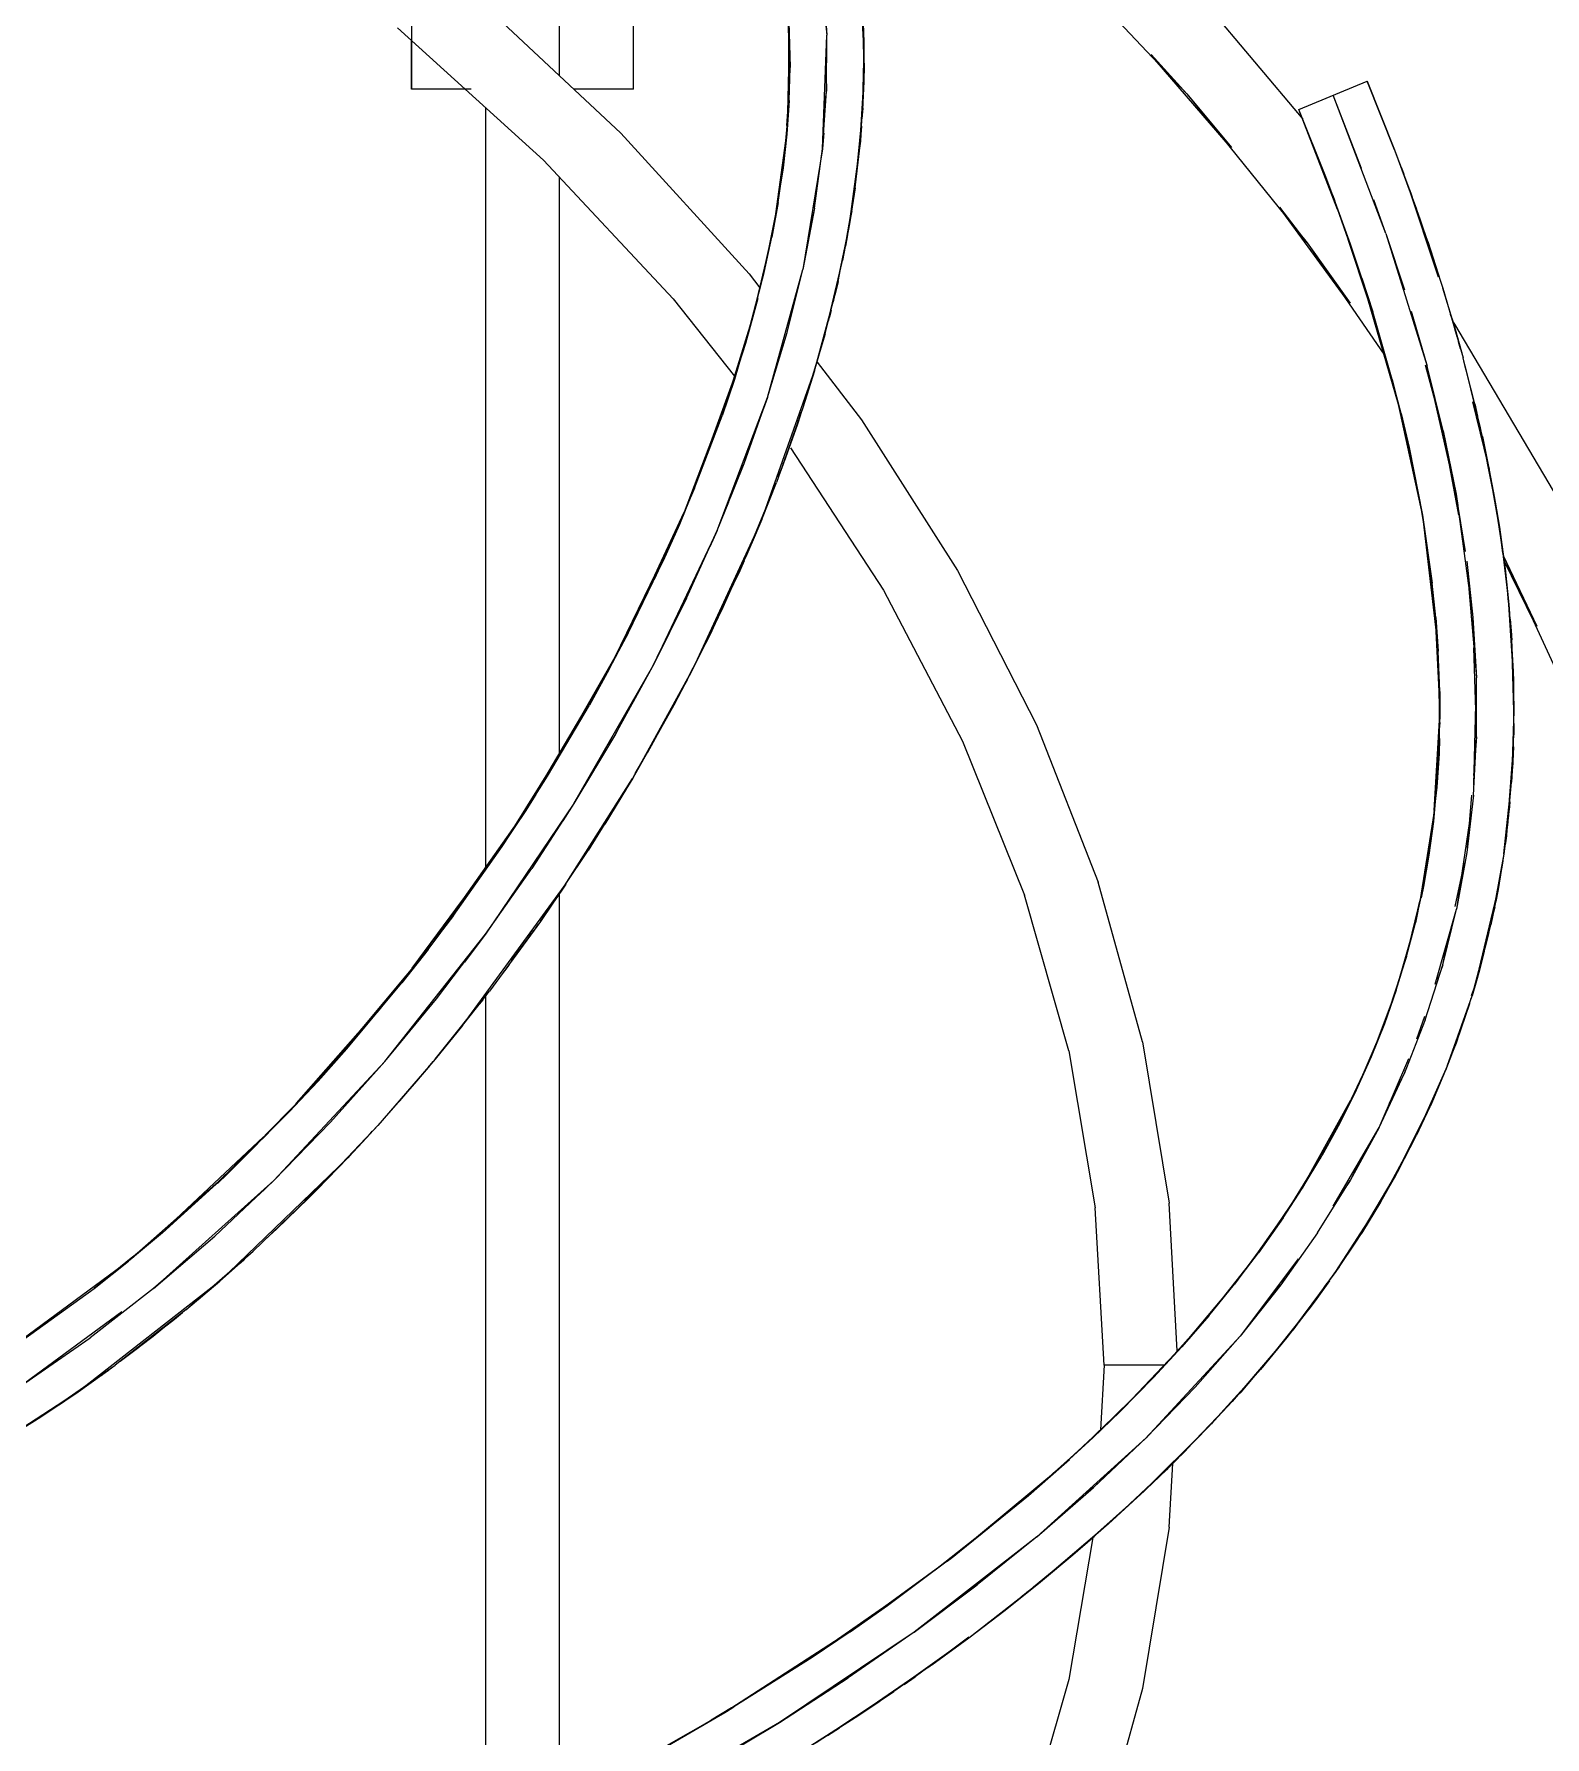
# Model space of a CAD drawing. Header units: inches. Extents: x -578 to 1873, y 397 to 1812.
# Drawn here: x 862.48 to 903.33, y 895.14 to 941.18 of the extents above; entities that cross this region are included whole.
import ezdxf

# ---------------------------------------------------------------- set-up
doc = ezdxf.new("R2010")
doc.units = ezdxf.units.IN
doc.header["$MEASUREMENT"] = 0
for name, color, linetype, lineweight in [('A-COLS', 52, 'Continuous', 9), ('A-GENM', 13, 'Continuous', 9), ('A-WALL', 113, 'Continuous', 13)]:
    doc.layers.add(name, color=color, linetype=linetype, lineweight=lineweight)

# ---------------------------------------------------------------- blocks, each defined once
blk = doc.blocks.new('3D Cad File Example_dwg_Pergola Post - Pergola Post - Front-2220510-_3D_-3558-Level 1')
at = {"layer": 'A-COLS'}
for p, q in [((-1, 3), (-3, 3)), ((-3, 3), (-3, -3)), ((3, 3), (1, 3)), ((3, 0.883), (3, 3)), ((3, -3), (3, -1.684)), ((-1.391, -3), (-3, -3)), ((3, -3), (1.552, -3))]:
    blk.add_line(p, q, dxfattribs=at)
blk = doc.blocks.new('3D Cad File Example_dwg_AC_Bandstand Canopy - AC_Bandstand Canopy-1783121-_3D_-3560-Level 1')
at = {"layer": 'A-GENM'}
for p, q in [((79, 34.866), (79, 49.473)), ((81, 34.5), (81, 40.5)), ((92.291, 38.265), (95.958, 34.372)), ((80.66, 33.311), (76.777, 36.948)), ((96.486, 36.783), (99.097, 33.684)), ((74.625, 36.157), (78.566, 32.575)), ((75, 34.5), (75, 35.816)), ((95.958, 34.372), (94.998, 35.433)), ((95.095, 35.288), (97.014, 33.067)), ((76.448, 34.5), (75, 34.5)), ((81, 34.5), (79.391, 34.5)), ((95.958, 34.372), (99.218, 30.347)), ((95.958, 34.372), (97.173, 32.916)), ((77, 33.998), (77, 13.446)), ((84.128, 29.509), (80.66, 33.311)), ((82.078, 28.832), (78.566, 32.575)), ((79, 16.54), (79, 32.112)), ((99.218, 30.347), (98.478, 31.306)), ((98.549, 31.173), (100.234, 28.869)), ((99.218, 30.347), (101.289, 27.333)), ((99.218, 30.347), (100.377, 28.708)), ((84.128, 29.509), (84.42, 29.129)), ((82.078, 28.832), (83.73, 26.741)), ((103.159, 28.199), (103.196, 28.147)), ((103.196, 28.147), (105.865, 23.639)), ((85.967, 27.12), (87.166, 25.561)), ((87.166, 25.561), (89.76, 21.489)), ((85.245, 24.799), (87.757, 20.955)), ((104.519, 21.892), (105.424, 19.977)), ((104.519, 21.889), (106.462, 17.669)), ((104.537, 21.751), (105.334, 20.119)), ((89.76, 21.489), (91.896, 17.314)), ((87.757, 20.955), (89.901, 16.867)), ((91.896, 17.314), (93.567, 13.056)), ((89.901, 16.867), (91.573, 12.708)), ((94.765, 8.738), (93.567, 13.056)), ((79, -11.822), (79, 12.749)), ((92.769, 8.498), (91.573, 12.708)), ((77, 9.98), (77, -12.837)), ((92.769, 8.498), (93.487, 4.257)), ((94.765, 8.738), (95.485, 4.379)), ((93.726, 0), (93.487, 4.257)), ((95.705, 0.384), (95.485, 4.379)), ((93.726, 0), (93.628, -1.75)), ((95.344, 0), (93.726, 0)), ((95.485, -4.379), (95.58, -2.659)), ((95.485, -4.379), (94.765, -8.738)), ((93.418, -4.662), (92.769, -8.498)), ((92.769, -8.498), (91.573, -12.708)), ((94.765, -8.738), (93.567, -13.056))]:
    blk.add_line(p, q, dxfattribs=at)
blk = doc.blocks.new('3D Cad File Example_dwg_AC_Bandstand Canopy Rib Centerplane - AC_Bandstand Canopy Rib Centerplane-1775954-_3D_-3567-Level 1')
at = {"layer": 'A-GENM'}
for p, q in [((-14.077, -225.734), (-13.775, -228.639)), ((-13.874, -227.166), (-13.775, -228.639)), ((-13.887, -231.714), (-13.775, -228.639)), ((-13.785, -229.318), (-13.775, -228.639)), ((-13.779, -230.154), (-13.775, -228.639)), ((-13.887, -231.714), (-13.779, -230.154)), ((-13.821, -230.57), (-13.779, -230.154)), ((-13.791, -229.755), (-13.779, -230.154)), ((-13.852, -231.282), (-13.887, -231.714)), ((-13.887, -231.714), (-14.421, -234.977)), ((-14.101, -233.321), (-13.887, -231.714)), ((-13.887, -231.714), (-14.068, -232.822)), ((-13.922, -231.982), (-13.887, -231.714)), ((-14.101, -233.321), (-14.421, -234.977)), ((-14.101, -233.321), (-14.211, -233.818)), ((-14.101, -233.321), (-14.094, -233.255)), ((-15.378, -238.435), (-14.421, -234.977)), ((-14.847, -236.684), (-14.421, -234.977)), ((-15.378, -238.435), (-14.847, -236.684)), ((-15.378, -238.435), (-15.178, -237.713)), ((-16.74, -242.033), (-15.378, -238.435)), ((-16.01, -240.221), (-15.378, -238.435)), ((-15.378, -238.435), (-15.751, -239.478)), ((-15.378, -238.435), (-15.331, -238.286)), ((-16.74, -242.033), (-16.01, -240.221)), ((-16.078, -240.38), (-16.01, -240.221)), ((-16.01, -240.221), (-15.891, -239.86)), ((-16.74, -242.033), (-16.423, -241.255)), ((-16.74, -242.033), (-18.48, -245.7)), ((-17.564, -243.863), (-16.74, -242.033)), ((-16.74, -242.033), (-16.939, -242.475)), ((-17.564, -243.863), (-18.48, -245.7)), ((-17.564, -243.863), (-17.696, -244.115)), ((-17.564, -243.863), (-17.454, -243.604)), ((-18.48, -245.7), (-18.247, -245.232)), ((-20.608, -249.417), (-18.48, -245.7)), ((-19.485, -247.537), (-18.48, -245.7)), ((-19.002, -246.653), (-18.48, -245.7)), ((-19.485, -247.537), (-20.608, -249.417)), ((-19.485, -247.537), (-19.674, -247.841)), ((-19.38, -247.337), (-19.485, -247.537)), ((-20.051, -248.486), (-20.608, -249.417)), ((-20.608, -249.417), (-22.997, -252.95)), ((-20.608, -249.417), (-21.746, -251.171)), ((-20.608, -249.417), (-20.909, -249.88)), ((-22.997, -252.95), (-21.746, -251.171)), ((-22.041, -251.574), (-21.746, -251.171)), ((-21.688, -251.077), (-21.746, -251.171)), ((-22.997, -252.95), (-22.663, -252.476)), ((-25.722, -256.388), (-22.997, -252.95)), ((-24.323, -254.693), (-22.997, -252.95)), ((-22.997, -252.95), (-23.569, -253.705)), ((-25.722, -256.388), (-24.323, -254.693)), ((-25.722, -256.388), (-25.018, -255.532)), ((-25.722, -256.388), (-28.723, -259.605)), ((-25.722, -256.388), (-27.189, -258.029)), ((-25.8, -256.479), (-25.722, -256.388)), ((-27.189, -258.029), (-28.723, -259.605)), ((-31.977, -262.529), (-28.723, -259.605)), ((-30.32, -261.108), (-28.723, -259.605)), ((-29.141, -260.003), (-28.723, -259.605)), ((-28.507, -259.385), (-28.723, -259.605)), ((-31.977, -262.529), (-30.32, -261.108)), ((-31.436, -262.06), (-31.977, -262.529)), ((-31.977, -262.529), (-33.69, -263.858)), ((-32.832, -263.157), (-35.456, -265.086)), ((-35.456, -265.086), (-33.69, -263.858))]:
    blk.add_line(p, q, dxfattribs=at)
blk = doc.blocks.new('3D Cad File Example_dwg_AC_Bandstand Canopy Rib Centerplane - AC_Bandstand Canopy Rib Centerplane-1775955-_3D_-3568-Level 1')
at = {"layer": 'A-GENM'}
for p, q in [((1.341, -234.001), (-0.084, -230.269)), ((1.341, -234.001), (-0.084, -230.269)), ((0.687, -232.244), (-0.084, -230.269)), ((1.341, -234.001), (1.017, -233.096)), ((1.341, -234.001), (2.456, -237.592)), ((1.341, -234.001), (1.844, -235.529)), ((2.023, -236.105), (2.456, -237.592)), ((2.892, -239.338), (2.413, -237.567)), ((3.246, -241.051), (2.456, -237.592)), ((2.892, -239.338), (2.456, -237.592)), ((2.892, -239.338), (2.775, -238.879)), ((3.312, -241.624), (2.892, -239.338)), ((2.99, -239.828), (2.892, -239.338)), ((2.892, -239.338), (3.246, -241.051)), ((3.246, -241.051), (3.287, -241.355)), ((3.494, -242.6), (3.246, -241.051)), ((3.293, -241.394), (3.698, -244.389)), ((3.53, -242.863), (3.698, -244.389)), ((3.59, -243.614), (3.793, -246.016)), ((3.72, -245.085), (3.698, -244.389)), ((3.698, -244.389), (3.793, -246.016)), ((3.775, -246.888), (3.724, -245.205)), ((3.753, -245.421), (3.793, -246.016)), ((3.718, -248.909), (3.793, -246.016)), ((3.789, -246.69), (3.793, -246.016)), ((3.798, -247.616), (3.793, -246.016)), ((3.798, -247.616), (3.784, -247.159)), ((3.798, -247.616), (3.709, -248.655)), ((3.711, -249.19), (3.798, -247.616)), ((3.711, -249.19), (3.53, -250.741)), ((3.663, -249.19), (3.541, -250.616)), ((3.597, -249.953), (3.254, -252.268)), ((3.638, -249.68), (3.598, -249.951)), ((3.53, -250.741), (3.254, -252.268)), ((3.217, -252.202), (3.47, -251.021)), ((3.366, -251.605), (3.254, -252.268)), ((2.679, -254.303), (3.254, -252.268)), ((2.881, -253.774), (3.254, -252.268)), ((3.139, -252.713), (3.254, -252.268)), ((2.881, -253.774), (3.032, -253.067)), ((2.409, -255.26), (2.881, -253.774)), ((2.881, -253.774), (2.736, -254.182)), ((2.409, -255.26), (1.836, -256.727)), ((2.386, -255.173), (2.17, -255.784)), ((1.161, -258.175), (1.96, -256.308)), ((1.161, -258.175), (1.836, -256.727)), ((1.836, -256.727), (1.427, -257.537)), ((1.868, -256.635), (1.836, -256.727)), ((1.161, -258.175), (1.394, -257.66)), ((-0.082, -260.302), (1.161, -258.175)), ((1.161, -258.175), (0.382, -259.608)), ((0.872, -258.693), (1.161, -258.175)), ((0.722, -258.934), (0.382, -259.608)), ((-0.504, -261.024), (0.382, -259.608)), ((0.382, -259.608), (0.29, -259.744)), ((-0.504, -261.024), (-1.497, -262.427)), ((-1.032, -261.728), (-2.6, -263.817)), ((-1.367, -262.233), (-1.497, -262.427)), ((-1.497, -262.427), (-2.6, -263.817)), ((-1.831, -262.827), (-1.497, -262.427)), ((-2.203, -263.308), (-2.6, -263.817)), ((-5.138, -266.561), (-2.6, -263.817)), ((-3.814, -265.196), (-2.6, -263.817)), ((-3.194, -264.481), (-2.6, -263.817)), ((-5.138, -266.561), (-3.814, -265.196)), ((-5.091, -266.514), (-5.138, -266.561)), ((-8.091, -269.238), (-5.138, -266.561)), ((-5.138, -266.561), (-6.565, -267.91)), ((-5.138, -266.561), (-5.311, -266.728)), ((-8.091, -269.238), (-6.565, -267.91)), ((-6.565, -267.91), (-6.76, -268.073)), ((-6.565, -267.91), (-6.312, -267.66)), ((-8.091, -269.238), (-7.095, -268.359)), ((-8.091, -269.238), (-11.412, -271.814)), ((-8.091, -269.238), (-9.709, -270.541)), ((-8.091, -269.238), (-9.408, -270.284)), ((-11.412, -271.814), (-9.709, -270.541)), ((-9.709, -270.541), (-10.059, -270.793)), ((-9.58, -270.433), (-9.709, -270.541)), ((-11.412, -271.814), (-10.974, -271.491)), ((-11.412, -271.814), (-15.055, -274.256)), ((-11.412, -271.814), (-13.196, -273.054)), ((-11.412, -271.814), (-11.934, -272.181)), ((-15.055, -274.256), (-13.196, -273.054)), ((-13.516, -273.249), (-15.055, -274.256)), ((-15.055, -274.256), (-18.971, -276.531)), ((-16.982, -275.416), (-15.055, -274.256))]:
    blk.add_line(p, q, dxfattribs=at)
blk = doc.blocks.new('3D Cad File Example_dwg-2744-Level 1')
at = {"layer": 'A-WALL'}
for p, q in [((-12.767, -228.962), (-12.873, -227.126)), ((-14.823, -227.779), (-14.764, -229.518)), ((-14.79, -230.407), (-14.808, -227.978)), ((-14.808, -227.978), (-14.764, -229.518)), ((-12.799, -228.076), (-12.769, -228.822)), ((-12.794, -228.153), (-12.767, -228.962)), ((-12.794, -228.153), (-12.77, -229.897)), ((-12.794, -228.153), (-12.77, -229.897)), ((-14.789, -228.792), (-14.844, -231.123)), ((-14.79, -230.407), (-14.783, -228.948)), ((-12.767, -228.962), (-12.812, -230.847)), ((-12.767, -228.962), (-12.77, -229.897)), ((-12.769, -228.822), (-12.769, -228.894)), ((-12.767, -229.176), (-12.765, -229.608)), ((-14.854, -231.315), (-14.764, -229.518)), ((-14.79, -230.407), (-14.764, -229.518)), ((-12.77, -229.748), (-12.765, -229.608)), ((-12.77, -229.692), (-12.765, -229.608)), ((-12.765, -229.608), (-12.77, -229.747)), ((-12.877, -231.661), (-12.77, -229.897)), ((-12.877, -231.661), (-12.77, -229.897)), ((-12.77, -229.897), (-12.812, -230.847)), ((-12.798, -230.61), (-12.77, -229.897)), ((-1.008, -230.651), (0.84, -229.886)), ((0.84, -229.886), (1.581, -231.746)), ((1.581, -231.746), (0.84, -229.886)), ((-14.79, -230.407), (-14.961, -232.294)), ((-14.79, -230.407), (-14.854, -231.315)), ((-14.79, -230.407), (-14.809, -230.675)), ((-12.798, -230.61), (-12.807, -230.722)), ((-12.798, -230.61), (-12.807, -230.732)), ((-12.804, -230.664), (-12.798, -230.61)), ((-12.798, -230.61), (-12.799, -230.552)), ((-12.798, -230.61), (-12.788, -230.293)), ((-14.852, -231.086), (-14.823, -230.705)), ((-13.007, -232.772), (-12.812, -230.847)), ((-12.877, -231.661), (-12.812, -230.847)), ((-12.835, -231.107), (-12.877, -231.661)), ((-0.091, -232.979), (-1.008, -230.651)), ((-0.091, -232.979), (-1.008, -230.651)), ((0.039, -233.353), (-1.008, -230.651)), ((-0.908, -230.91), (-1.008, -230.651)), ((-0.283, -232.472), (-1.008, -230.651)), ((-15.15, -233.474), (-14.882, -231.496)), ((-15.088, -233.163), (-14.854, -231.315)), ((-14.854, -231.315), (-14.953, -232.229)), ((-12.967, -232.465), (-12.865, -231.537)), ((-12.865, -231.537), (-12.848, -231.294)), ((-12.848, -231.301), (-12.865, -231.537)), ((-12.865, -231.537), (-12.862, -231.475)), ((-13.158, -233.744), (-12.877, -231.661)), ((-13.007, -232.772), (-12.877, -231.661)), ((-12.98, -232.461), (-12.877, -231.661)), ((1.762, -232.225), (1.53, -231.614)), ((1.581, -231.746), (1.932, -232.683)), ((1.581, -231.746), (2.264, -233.612)), ((-14.953, -232.229), (-15.258, -234.1)), ((-15.088, -233.163), (-14.953, -232.229)), ((-15, -232.546), (-14.961, -232.294)), ((-14.961, -232.294), (-14.938, -232.081)), ((-14.953, -232.229), (-14.961, -232.294)), ((-12.992, -232.641), (-12.967, -232.465)), ((0.384, -234.296), (-0.283, -232.472)), ((-0.091, -232.979), (-0.283, -232.472)), ((1.759, -232.221), (1.797, -232.318)), ((1.759, -232.221), (1.797, -232.318)), ((1.8, -232.33), (1.762, -232.225)), ((1.8, -232.33), (1.762, -232.225)), ((1.762, -232.225), (1.826, -232.4)), ((1.762, -232.225), (1.797, -232.318)), ((1.931, -232.683), (1.797, -232.318)), ((-15.129, -233.37), (-15.051, -232.872)), ((-15.008, -232.528), (-15.081, -233.018)), ((-15.014, -232.576), (-15.061, -232.891)), ((-13.007, -232.772), (-13.345, -234.731)), ((-13.007, -232.772), (-13.158, -233.744)), ((2.017, -232.915), (1.932, -232.683)), ((1.932, -232.683), (2.753, -235.172)), ((1.932, -232.683), (2.264, -233.612)), ((2.017, -232.915), (1.938, -232.701)), ((1.972, -232.801), (2.017, -232.915)), ((2.017, -232.915), (1.979, -232.818)), ((2.082, -233.103), (2.017, -232.915)), ((2.017, -232.915), (2.035, -232.972)), ((2.017, -232.915), (2.051, -233.02)), ((-15.464, -235.056), (-15.088, -233.163)), ((-15.088, -233.163), (-15.258, -234.1)), ((-13.101, -233.401), (-13.158, -233.744)), ((-13.099, -233.392), (-13.131, -233.572)), ((-13.099, -233.392), (-13.117, -233.481)), ((-13.101, -233.401), (-13.08, -233.238)), ((-13.101, -233.401), (-13.092, -233.319)), ((-13.101, -233.401), (-13.099, -233.392)), ((-13.099, -233.392), (-13.052, -233.064)), ((0.039, -233.353), (-0.105, -232.981)), ((0.696, -235.214), (-0.091, -232.979)), ((0.384, -234.296), (-0.091, -232.979)), ((-0.091, -232.979), (-0.034, -233.134)), ((2.082, -233.103), (2.172, -233.35)), ((2.474, -234.225), (2.172, -233.35)), ((-15.159, -233.491), (-15.22, -233.828)), ((-13.158, -233.744), (-13.597, -235.849)), ((-13.158, -233.744), (-13.374, -234.796)), ((-13.158, -233.744), (-13.345, -234.731)), ((2.264, -233.612), (2.883, -235.486)), ((2.474, -234.225), (2.334, -233.824)), ((-15.741, -236.162), (-15.258, -234.1)), ((-15.57, -235.477), (-15.258, -234.1)), ((-15.556, -235.405), (-15.315, -234.305)), ((-15.464, -235.056), (-15.258, -234.1)), ((-15.218, -233.891), (-15.258, -234.1)), ((-13.214, -234.038), (-13.269, -234.35)), ((0.877, -235.829), (0.328, -234.169)), ((0.696, -235.214), (0.384, -234.296)), ((0.987, -236.123), (0.384, -234.296)), ((2.474, -234.225), (2.368, -233.925)), ((2.474, -234.225), (2.368, -233.925)), ((2.551, -234.482), (2.474, -234.225)), ((2.552, -234.482), (2.474, -234.225)), ((2.474, -234.225), (2.612, -234.665)), ((2.474, -234.225), (2.759, -235.093)), ((-13.819, -236.717), (-13.345, -234.731)), ((-13.597, -235.849), (-13.345, -234.731)), ((-13.311, -234.548), (-13.269, -234.35)), ((0.504, -234.66), (0.398, -234.351)), ((-15.973, -236.981), (-15.464, -235.056)), ((-15.741, -236.162), (-15.464, -235.056)), ((-13.469, -235.301), (-13.399, -234.968)), ((0.696, -235.214), (0.681, -235.172)), ((0.711, -235.264), (0.696, -235.214)), ((1.684, -238.631), (0.696, -235.214)), ((0.696, -235.214), (0.987, -236.123)), ((2.759, -235.093), (2.819, -235.293)), ((-13.597, -235.849), (-13.553, -235.668)), ((-13.476, -235.293), (-13.553, -235.668)), ((-13.469, -235.301), (-13.553, -235.668)), ((-13.507, -235.436), (-13.553, -235.668)), ((-13.469, -235.301), (-13.546, -235.621)), ((-13.493, -235.386), (-13.469, -235.301)), ((0.768, -235.492), (1.001, -236.269)), ((3.168, -236.431), (2.883, -235.486)), ((2.883, -235.486), (3.431, -237.368)), ((-15.741, -236.162), (-16.603, -238.931)), ((-16.272, -237.95), (-15.741, -236.162)), ((-15.741, -236.162), (-15.973, -236.981)), ((-15.726, -236.045), (-15.88, -236.605)), ((-15.636, -235.758), (-15.741, -236.162)), ((-14.103, -237.714), (-13.597, -235.849)), ((-14.103, -237.714), (-13.597, -235.849)), ((-13.819, -236.717), (-13.597, -235.849)), ((-13.657, -236.082), (-13.701, -236.268)), ((0.902, -235.868), (0.883, -235.809)), ((1.517, -237.953), (0.987, -236.123)), ((3.081, -236.165), (3.168, -236.431)), ((-15.776, -236.236), (-16.272, -237.95)), ((-15.846, -236.503), (-15.873, -236.599)), ((-13.73, -236.369), (-13.701, -236.268)), ((3.086, -236.181), (3.168, -236.431)), ((3.223, -236.652), (3.168, -236.431)), ((3.21, -236.576), (3.168, -236.431)), ((3.168, -236.431), (3.431, -237.368)), ((3.192, -236.518), (3.21, -236.576)), ((3.272, -236.8), (3.21, -236.576)), ((-15.973, -236.981), (-16.603, -238.931)), ((-13.819, -236.717), (-14.419, -238.722)), ((-14.103, -237.714), (-13.819, -236.717)), ((3.362, -237.122), (3.31, -236.929)), ((3.9, -239.259), (3.431, -237.368)), ((3.527, -237.73), (3.453, -237.458)), ((3.527, -237.73), (3.461, -237.488)), ((-16.272, -237.95), (-17.758, -241.871)), ((-17.313, -240.763), (-16.272, -237.95)), ((-16.299, -237.952), (-17.215, -240.483)), ((-16.299, -237.952), (-16.848, -239.469)), ((-16.272, -237.95), (-16.603, -238.931)), ((-16.238, -237.842), (-16.272, -237.95)), ((-15.533, -241.74), (-14.103, -237.714)), ((-14.103, -237.714), (-14.419, -238.722)), ((-14.103, -237.714), (-14.229, -238.107)), ((1.457, -237.788), (1.65, -238.494)), ((1.755, -238.875), (1.517, -237.953)), ((1.517, -237.953), (1.969, -239.786)), ((3.527, -237.73), (3.49, -237.605)), ((3.527, -237.73), (3.49, -237.605)), ((3.576, -237.952), (3.527, -237.73)), ((3.747, -238.643), (3.527, -237.73)), ((3.748, -238.607), (3.527, -237.73)), ((1.571, -238.225), (1.714, -238.751)), ((-17.347, -240.892), (-16.603, -238.931)), ((-14.419, -238.722), (-15.135, -240.735)), ((-14.575, -239.187), (-14.461, -238.839)), ((-14.486, -238.908), (-14.575, -239.187)), ((1.669, -238.58), (2.34, -241.679)), ((1.755, -238.875), (1.969, -239.786)), ((4.103, -240.214), (3.693, -238.555)), ((3.748, -238.607), (3.821, -238.943)), ((-14.575, -239.187), (-14.987, -240.342)), ((-14.575, -239.187), (-14.924, -240.171)), ((-14.575, -239.187), (-14.728, -239.59)), ((-14.575, -239.187), (-14.535, -239.048)), ((1.814, -239.16), (2.343, -241.685)), ((4.103, -240.214), (3.9, -239.259)), ((4.282, -241.16), (3.9, -239.259)), ((1.917, -239.614), (2.343, -241.685)), ((1.969, -239.786), (2.332, -241.622)), ((3.953, -239.496), (3.934, -239.419)), ((3.978, -239.624), (3.953, -239.496)), ((3.953, -239.496), (4.103, -240.214)), ((3.953, -239.496), (3.968, -239.579)), ((-14.948, -240.233), (-14.924, -240.171)), ((4.103, -240.214), (4.182, -240.658)), ((4.103, -240.214), (4.282, -241.16)), ((4.103, -240.214), (4.371, -241.755)), ((-15.959, -242.75), (-15.135, -240.735)), ((-15.533, -241.74), (-15.135, -240.735)), ((-15.083, -240.587), (-14.987, -240.342)), ((-14.987, -240.342), (-15.072, -240.558)), ((-14.987, -240.342), (-15.053, -240.504)), ((2.15, -240.75), (2.34, -241.673)), ((4.124, -240.323), (4.136, -240.378)), ((4.298, -241.255), (4.136, -240.378)), ((-17.347, -240.892), (-18.197, -242.855)), ((-17.758, -241.871), (-17.347, -240.892)), ((4.282, -241.16), (4.461, -242.276)), ((4.282, -241.16), (4.567, -243.069)), ((-17.636, -241.547), (-18.493, -243.386)), ((-17.642, -241.56), (-18.493, -243.386)), ((-17.599, -241.494), (-17.758, -241.871)), ((-15.533, -241.74), (-15.375, -241.335)), ((-15.533, -241.74), (-15.467, -241.553)), ((2.287, -241.417), (2.377, -241.95)), ((2.343, -241.685), (2.332, -241.622)), ((2.332, -241.622), (2.599, -243.46)), ((2.343, -241.685), (2.652, -244.059)), ((2.343, -241.685), (2.599, -243.46)), ((4.301, -241.272), (4.412, -241.948)), ((-19.657, -245.784), (-17.758, -241.871)), ((-17.758, -241.871), (-18.436, -243.362)), ((-17.758, -241.871), (-18.197, -242.855)), ((-15.533, -241.74), (-17.383, -245.756)), ((-15.533, -241.74), (-15.959, -242.75)), ((-15.679, -242.094), (-15.817, -242.413)), ((-15.533, -241.74), (-15.81, -242.389)), ((-15.761, -242.279), (-15.699, -242.139)), ((-15.679, -242.094), (-15.719, -242.18)), ((-15.679, -242.094), (-15.699, -242.139)), ((-15.699, -242.139), (-15.681, -242.094)), ((-15.635, -241.982), (-15.679, -242.094)), ((-15.679, -242.094), (-15.639, -241.99)), ((-15.652, -242.022), (-15.679, -242.094)), ((2.711, -244.8), (2.357, -241.794)), ((2.376, -241.925), (2.405, -242.136)), ((4.374, -241.774), (4.461, -242.276)), ((4.375, -241.74), (4.412, -241.948)), ((4.387, -241.813), (4.412, -241.948)), ((4.412, -241.948), (4.461, -242.276)), ((4.505, -242.649), (4.461, -242.276)), ((4.461, -242.276), (4.567, -243.069)), ((4.461, -242.276), (4.671, -244.032)), ((-19.147, -244.812), (-18.197, -242.855)), ((-16.885, -244.758), (-15.959, -242.75)), ((-16.009, -242.857), (-16.124, -243.123)), ((-16.025, -242.893), (-16.124, -243.123)), ((-16.063, -242.973), (-16.124, -243.123)), ((4.567, -243.069), (4.671, -244.032)), ((4.567, -243.069), (4.745, -244.987)), ((-16.529, -243.985), (-16.124, -243.123)), ((-16.124, -243.123), (-16.337, -243.568)), ((-16.124, -243.123), (-16.309, -243.509)), ((2.694, -244.385), (2.599, -243.46)), ((2.761, -245.3), (2.599, -243.46)), ((-16.575, -244.11), (-16.356, -243.618)), ((4.671, -244.032), (4.638, -243.763)), ((4.663, -243.95), (4.654, -243.875)), ((4.663, -243.95), (4.67, -244.032)), ((-16.826, -244.63), (-16.575, -244.11)), ((2.792, -246.564), (2.682, -244.403)), ((2.694, -244.385), (2.761, -245.3)), ((4.737, -244.853), (4.671, -244.032)), ((4.671, -244.032), (4.681, -244.201)), ((4.671, -244.032), (4.687, -244.282)), ((4.788, -245.847), (4.671, -244.032)), ((4.745, -244.987), (4.671, -244.032)), ((4.702, -244.434), (4.737, -244.853)), ((-19.147, -244.812), (-20.191, -246.756)), ((-19.657, -245.784), (-19.147, -244.812)), ((-16.885, -244.758), (-17.907, -246.753)), ((-17.383, -245.756), (-16.885, -244.758)), ((4.737, -244.853), (4.739, -244.91)), ((4.737, -244.853), (4.744, -244.987)), ((-19.431, -245.334), (-21.049, -248.174)), ((-17.049, -245.093), (-17.492, -245.966)), ((-17.062, -245.085), (-17.383, -245.756)), ((-17.221, -245.431), (-17.049, -245.093)), ((-17.083, -245.154), (-17.049, -245.093)), ((-17.049, -245.093), (-16.967, -244.923)), ((-17.049, -245.093), (-17.004, -244.996)), ((-17.019, -245.026), (-17.049, -245.093)), ((2.802, -246.384), (2.761, -245.3)), ((2.806, -247.139), (2.761, -245.3)), ((4.788, -245.847), (4.745, -244.987)), ((4.807, -246.911), (4.745, -244.987)), ((-21.928, -249.631), (-19.657, -245.784)), ((-21.16, -248.379), (-19.657, -245.784)), ((-19.657, -245.784), (-20.191, -246.756)), ((-19.769, -245.965), (-19.528, -245.519)), ((-19.657, -245.784), (-19.564, -245.611)), ((-17.383, -245.756), (-19.028, -248.741)), ((-17.383, -245.756), (-17.907, -246.753)), ((-17.492, -245.966), (-17.383, -245.756)), ((-17.4, -245.776), (-17.492, -245.966)), ((4.758, -245.385), (4.788, -245.847)), ((-19.787, -246.004), (-19.76, -245.953)), ((-17.549, -246.077), (-17.622, -246.211)), ((-17.492, -245.966), (-17.596, -246.155)), ((-17.578, -246.121), (-17.492, -245.966)), ((-17.572, -246.11), (-17.492, -245.966)), ((-17.549, -246.077), (-17.493, -245.966)), ((4.788, -245.847), (4.785, -246.214)), ((4.785, -245.902), (4.795, -246.065)), ((4.786, -245.885), (4.795, -246.065)), ((4.795, -246.065), (4.788, -245.847)), ((4.788, -245.847), (4.807, -246.911)), ((4.795, -246.065), (4.796, -246.312)), ((-21.327, -248.679), (-20.191, -246.756)), ((-17.907, -246.753), (-19.021, -248.73)), ((2.782, -248.062), (2.801, -246.482)), ((2.793, -246.61), (2.794, -247.079)), ((2.802, -246.384), (2.806, -247.139)), ((-18.157, -247.169), (-19.028, -248.741)), ((2.65, -249.608), (2.799, -247.006)), ((2.725, -248.976), (2.806, -247.139)), ((2.782, -248.062), (2.806, -247.139)), ((2.799, -247.221), (2.797, -247.337)), ((4.807, -246.911), (4.741, -248.84)), ((4.79, -247.88), (4.807, -246.911)), ((-18.26, -247.379), (-18.617, -248.033)), ((2.79, -247.656), (2.782, -248.062)), ((4.802, -247.433), (4.794, -247.64)), ((4.794, -247.653), (4.799, -247.559)), ((4.802, -247.433), (4.797, -247.51)), ((4.802, -247.433), (4.799, -247.559)), ((4.802, -247.433), (4.8, -247.285)), ((4.8, -247.337), (4.802, -247.433)), ((4.801, -247.25), (4.802, -247.433)), ((-18.951, -248.604), (-18.617, -248.033)), ((2.782, -248.062), (2.634, -249.898)), ((2.659, -249.585), (2.782, -248.062)), ((2.782, -248.062), (2.725, -248.976)), ((4.644, -249.92), (4.79, -247.88)), ((4.79, -247.88), (4.741, -248.84)), ((4.79, -247.88), (4.764, -248.47)), ((-21.144, -248.303), (-22.31, -250.173)), ((4.752, -248.615), (4.764, -248.47)), ((4.754, -248.575), (4.764, -248.47)), ((4.755, -248.566), (4.764, -248.47)), ((4.774, -248.2), (4.764, -248.47)), ((4.765, -248.376), (4.764, -248.47)), ((-22.551, -250.576), (-21.327, -248.679)), ((-21.928, -249.631), (-21.327, -248.679)), ((-20.86, -251.645), (-19.028, -248.741)), ((-19.021, -248.73), (-20.225, -250.681)), ((-19.028, -248.741), (-20.225, -250.681)), ((-19.185, -249.006), (-19.777, -249.974)), ((-19.416, -249.37), (-19.185, -249.006)), ((-19.397, -249.339), (-19.185, -249.006)), ((-19.185, -249.006), (-19.39, -249.327)), ((-19.185, -249.006), (-19.299, -249.181)), ((-19.185, -249.006), (-19.028, -248.741)), ((-19.185, -249.006), (-19.126, -248.899)), ((-19.185, -249.006), (-19.128, -248.904)), ((-19.185, -249.006), (-19.126, -248.905)), ((-19.185, -249.006), (-19.138, -248.92)), ((-19.028, -248.741), (-19.021, -248.73)), ((2.725, -248.976), (2.508, -250.81)), ((2.634, -249.898), (2.725, -248.976)), ((4.536, -250.771), (4.741, -248.84)), ((4.644, -249.92), (4.741, -248.84)), ((-21.651, -249.181), (-22.589, -250.6)), ((-21.635, -249.17), (-21.928, -249.631)), ((4.664, -249.733), (4.691, -249.387)), ((4.698, -249.374), (4.675, -249.595)), ((4.698, -249.374), (4.707, -249.211)), ((-24.553, -253.36), (-21.928, -249.631)), ((-24.384, -253.121), (-21.928, -249.631)), ((-21.928, -249.631), (-22.709, -250.793)), ((-22.551, -250.576), (-21.928, -249.631)), ((-22.103, -249.88), (-22.016, -249.746)), ((-20.005, -250.324), (-19.777, -249.974)), ((2.648, -249.627), (2.258, -252.068)), ((2.634, -249.898), (2.358, -251.657)), ((2.634, -249.898), (2.508, -250.81)), ((2.652, -249.575), (2.639, -249.702)), ((4.644, -249.92), (4.536, -250.771)), ((4.577, -250.476), (4.664, -249.733)), ((4.622, -250.015), (4.664, -249.733)), ((4.644, -249.92), (4.664, -249.733)), ((2.561, -250.364), (2.358, -251.657)), ((2.576, -250.265), (2.561, -250.359)), ((4.601, -250.287), (4.569, -250.51)), ((4.601, -250.287), (4.577, -250.476)), ((4.577, -250.476), (4.586, -250.38)), ((4.585, -250.383), (4.601, -250.287)), ((4.618, -250.127), (4.601, -250.287)), ((4.601, -250.287), (4.609, -250.193)), ((4.605, -250.225), (4.601, -250.287)), ((-23.864, -252.441), (-22.551, -250.576)), ((-21.517, -252.601), (-20.225, -250.681)), ((-20.86, -251.645), (-20.167, -250.553)), ((-20.86, -251.645), (-20.225, -250.681)), ((2.508, -250.81), (2.145, -252.638)), ((2.508, -250.81), (2.358, -251.657)), ((4.536, -250.771), (4.184, -252.698)), ((4.536, -250.771), (4.378, -251.738)), ((4.577, -250.476), (4.562, -250.563)), ((4.418, -251.497), (4.472, -251.193)), ((4.504, -250.967), (4.472, -251.193)), ((-23.618, -255.413), (-20.86, -251.645)), ((-20.86, -251.645), (-21.517, -252.601)), ((-20.937, -251.76), (-21.134, -252.044)), ((-20.937, -251.76), (-20.799, -251.543)), ((-20.83, -251.592), (-20.937, -251.76)), ((-20.86, -251.645), (-20.937, -251.76)), ((1.905, -253.552), (2.358, -251.657)), ((2.145, -252.638), (2.358, -251.657)), ((2.358, -251.657), (2.294, -251.961)), ((3.779, -254.269), (4.378, -251.738)), ((4.378, -251.738), (4.184, -252.698)), ((4.378, -251.687), (4.316, -252.067)), ((4.378, -251.738), (4.316, -252.067)), ((4.316, -252.067), (4.353, -251.817)), ((-24.979, -253.87), (-23.618, -252.032)), ((-21.104, -252.003), (-21.275, -252.25)), ((-21.028, -251.893), (-20.996, -251.845)), ((2.235, -252.17), (2.26, -252.056)), ((4.247, -252.388), (4.297, -252.154)), ((4.254, -252.35), (4.286, -252.218)), ((4.286, -252.218), (4.254, -252.35)), ((4.286, -252.218), (4.316, -252.067)), ((4.286, -252.218), (4.316, -252.069)), ((4.286, -252.218), (4.306, -252.096)), ((-23.864, -252.441), (-25.263, -254.267)), ((-24.553, -253.36), (-23.864, -252.441)), ((-24.229, -252.918), (-23.804, -252.338)), ((-21.517, -252.601), (-22.896, -254.486)), ((-21.568, -252.672), (-21.687, -252.843)), ((-21.575, -252.681), (-21.687, -252.843)), ((1.626, -254.457), (2.145, -252.638)), ((1.905, -253.552), (2.145, -252.638)), ((2.081, -252.861), (2.153, -252.581)), ((3.675, -254.616), (4.184, -252.698)), ((3.779, -254.269), (4.184, -252.698)), ((-24.553, -253.36), (-24.415, -253.173)), ((-22.369, -253.784), (-21.687, -252.843)), ((-22.295, -253.665), (-21.687, -252.843)), ((-21.811, -253.004), (-21.687, -252.843)), ((-21.635, -252.763), (-21.687, -252.843)), ((1.905, -253.552), (2.007, -253.15)), ((1.991, -253.179), (2.065, -252.882)), ((3.877, -253.925), (4.111, -253.013)), ((4.111, -253.013), (4.157, -252.801)), ((-27.526, -256.919), (-24.553, -253.36)), ((-24.553, -253.36), (-25.929, -255.058)), ((-25.676, -254.745), (-24.553, -253.36)), ((-24.553, -253.36), (-25.263, -254.267)), ((-24.6, -253.42), (-24.553, -253.36)), ((1.905, -253.552), (1.429, -254.981)), ((1.626, -254.457), (1.905, -253.552)), ((3.877, -253.925), (3.998, -253.42)), ((3.998, -253.42), (3.877, -253.924)), ((3.877, -253.925), (3.982, -253.483)), ((-22.369, -253.784), (-22.634, -254.129)), ((1.755, -254.003), (1.795, -253.866)), ((3.877, -253.924), (3.779, -254.269)), ((3.877, -253.924), (3.817, -254.111)), ((3.821, -254.1), (3.877, -253.924)), ((3.847, -254.027), (3.877, -253.925)), ((3.877, -253.925), (3.858, -253.984)), ((-26.749, -256.047), (-25.263, -254.267)), ((-24.361, -256.327), (-22.896, -254.486)), ((-23.618, -255.413), (-22.896, -254.486)), ((1.626, -254.457), (0.946, -256.265)), ((1.626, -254.457), (1.302, -255.375)), ((3.779, -254.269), (3.652, -254.614)), ((3.779, -254.269), (3.675, -254.616)), ((3.717, -254.457), (3.779, -254.269)), ((-23.618, -255.413), (-23.074, -254.719)), ((-23.074, -254.719), (-23.165, -254.832)), ((-23.074, -254.719), (-23.113, -254.765)), ((-23.074, -254.719), (-23.021, -254.647)), ((3.003, -256.52), (3.675, -254.616)), ((3.608, -254.829), (3.265, -255.835)), ((3.608, -254.829), (3.654, -254.676)), ((-23.618, -255.413), (-24.361, -256.327)), ((-23.618, -255.413), (-23.869, -255.717)), ((-23.618, -255.413), (-23.746, -255.561)), ((1.302, -255.375), (0.543, -257.163)), ((1.302, -255.375), (0.946, -256.265)), ((3.243, -255.893), (3.517, -255.064)), ((3.442, -255.276), (3.243, -255.893)), ((3.462, -255.219), (3.265, -255.835)), ((3.265, -255.835), (3.462, -255.219)), ((-28.11, -257.517), (-26.442, -255.622)), ((-28.091, -257.495), (-26.442, -255.622)), ((-27.526, -256.919), (-26.667, -255.947)), ((-24.063, -255.96), (-23.8, -255.641)), ((-23.746, -255.571), (-23.8, -255.641)), ((1.084, -255.898), (0.773, -256.63)), ((3.265, -255.835), (2.957, -256.635)), ((3.243, -255.893), (3.099, -256.249)), ((3.265, -255.835), (3.115, -256.203)), ((3.265, -255.835), (3.243, -255.893)), ((-26.749, -256.047), (-28.322, -257.772)), ((-27.526, -256.919), (-26.749, -256.047)), ((-24.361, -256.327), (-25.914, -258.119)), ((-24.552, -256.556), (-24.419, -256.394)), ((0.946, -256.265), (0.099, -258.055)), ((0.946, -256.265), (0.543, -257.163)), ((-24.577, -256.577), (-24.865, -256.925)), ((-24.552, -256.556), (-24.765, -256.804)), ((-24.69, -256.713), (-24.552, -256.556)), ((-24.552, -256.556), (-24.633, -256.645)), ((-24.458, -256.438), (-24.552, -256.556)), ((-24.552, -256.556), (-24.512, -256.504)), ((3.003, -256.52), (2.165, -258.402)), ((3.003, -256.52), (2.605, -257.465)), ((2.606, -257.462), (2.957, -256.635)), ((-29.987, -259.437), (-27.526, -256.919)), ((-27.526, -256.919), (-28.322, -257.772)), ((-28.08, -257.51), (-27.526, -256.919)), ((-24.865, -256.925), (-25.616, -257.775)), ((-24.997, -257.075), (-25.324, -257.456)), ((0.543, -257.163), (0.099, -258.055)), ((2.765, -257.072), (2.605, -257.465)), ((2.71, -257.178), (2.605, -257.465)), ((-29.983, -259.433), (-28.322, -257.772)), ((-28.256, -257.698), (-28.188, -257.625)), ((-25.618, -257.777), (-25.324, -257.456)), ((-0.821, -259.627), (0.389, -257.442)), ((-0.203, -258.58), (0.351, -257.522)), ((1.606, -259.474), (2.605, -257.465)), ((2.605, -257.465), (2.165, -258.402)), ((2.574, -257.535), (2.544, -257.596)), ((2.574, -257.535), (2.606, -257.462)), ((2.574, -257.535), (2.605, -257.465)), ((-25.914, -258.119), (-27.554, -259.852)), ((-25.914, -258.119), (-26.724, -258.994)), ((-26.048, -258.264), (-26.122, -258.347)), ((0.099, -258.055), (-0.916, -259.822)), ((0.099, -258.055), (-0.387, -258.941)), ((-29.001, -258.428), (-31.368, -260.656)), ((-30.306, -259.726), (-28.87, -258.319)), ((-26.724, -258.994), (-26.442, -258.694)), ((-26.122, -258.347), (-26.442, -258.694)), ((-26.122, -258.347), (-26.224, -258.453)), ((-26.122, -258.347), (-26.06, -258.277)), ((1.161, -260.254), (2.165, -258.402)), ((1.684, -259.332), (2.165, -258.402)), ((-30.206, -259.628), (-29.45, -258.888)), ((-26.724, -258.994), (-30.185, -262.324)), ((-29.287, -258.741), (-29.987, -259.437)), ((-26.724, -258.994), (-27.902, -260.147)), ((-26.724, -258.994), (-27.554, -259.852)), ((-26.94, -259.221), (-26.876, -259.151)), ((-26.613, -258.866), (-26.724, -258.994)), ((-1.433, -260.616), (-0.387, -258.941)), ((-0.916, -259.822), (-0.387, -258.941)), ((-0.435, -259.024), (-0.387, -258.941)), ((-29.987, -259.437), (-32.648, -261.786)), ((-29.983, -259.433), (-31.735, -261.021)), ((-29.987, -259.437), (-31.735, -261.021)), ((-30.25, -259.684), (-29.987, -259.437)), ((-29.987, -259.437), (-29.983, -259.433)), ((-26.94, -259.221), (-27.216, -259.502)), ((-1.169, -260.194), (-0.566, -259.212)), ((-1.127, -260.131), (-0.734, -259.502)), ((0.598, -261.166), (1.684, -259.332)), ((1.684, -259.332), (1.161, -260.254)), ((1.606, -259.474), (1.406, -259.812)), ((1.606, -259.474), (1.7, -259.302)), ((1.606, -259.474), (1.684, -259.332)), ((-29.283, -261.517), (-27.554, -259.852)), ((-27.786, -260.084), (-28.651, -260.927)), ((-27.786, -260.084), (-28.498, -260.761)), ((-27.941, -260.224), (-27.786, -260.084)), ((-27.624, -259.919), (-27.786, -260.084)), ((-27.671, -259.964), (-27.786, -260.084)), ((-27.713, -260.005), (-27.786, -260.084)), ((-2.098, -261.561), (-0.916, -259.822)), ((-1.433, -260.616), (-0.916, -259.822)), ((-1.239, -260.296), (-2.239, -261.716)), ((-1.318, -260.412), (-1.146, -260.156)), ((-0.007, -262.071), (1.161, -260.254)), ((0.598, -261.166), (1.161, -260.254)), ((1.195, -260.196), (0.709, -260.993)), ((-31.735, -261.021), (-33.579, -262.523)), ((-31.735, -261.021), (-32.648, -261.786)), ((-28.651, -260.927), (-28.936, -261.184)), ((-1.716, -260.998), (-2.748, -262.414)), ((-1.433, -260.616), (-2.098, -261.561)), ((0.653, -261.077), (0.709, -260.993)), ((0.793, -260.846), (0.66, -261.07)), ((0.66, -261.07), (0.754, -260.909)), ((0.709, -260.993), (0.66, -261.07)), ((0.709, -260.993), (0.672, -261.046)), ((-1.769, -261.076), (-1.927, -261.296)), ((0.598, -261.166), (-0.007, -262.071)), ((0.66, -261.07), (0.501, -261.298)), ((0.544, -261.238), (0.66, -261.07)), ((0.598, -261.166), (0.66, -261.07)), ((-32.648, -261.786), (-35.707, -264.043)), ((-33.579, -262.523), (-32.648, -261.786)), ((-32.532, -261.67), (-33.25, -262.244)), ((-32.999, -262.045), (-32.397, -261.56)), ((-32.963, -262.018), (-32.705, -261.811)), ((-32.648, -261.786), (-32.948, -262.02)), ((-32.511, -261.672), (-32.648, -261.786)), ((-31.103, -263.105), (-29.283, -261.517)), ((-30.185, -262.324), (-29.283, -261.517)), ((-29.546, -261.757), (-30.185, -262.324)), ((-29.662, -261.856), (-29.546, -261.757)), ((-29.546, -261.757), (-29.63, -261.828)), ((-29.469, -261.684), (-29.546, -261.757)), ((-29.496, -261.707), (-29.546, -261.757)), ((-3.442, -263.266), (-2.098, -261.561)), ((-2.748, -262.414), (-2.098, -261.561)), ((0.084, -261.939), (0.036, -262.007)), ((0.084, -261.939), (0.305, -261.604)), ((-30.185, -262.324), (-34.01, -265.316)), ((-33.286, -262.284), (-33.433, -262.399)), ((-31.103, -263.105), (-30.185, -262.324)), ((-30.467, -262.558), (-30.185, -262.324)), ((-30.354, -262.456), (-30.185, -262.324)), ((-4.17, -264.101), (-2.748, -262.414)), ((-3.659, -263.505), (-2.748, -262.414)), ((-3.442, -263.266), (-2.748, -262.414)), ((-2.426, -261.973), (-2.584, -262.177)), ((-0.007, -262.071), (-1.333, -263.847)), ((-0.719, -263.056), (-0.007, -262.071)), ((-0.251, -262.381), (-0.719, -263.056)), ((-0.183, -262.315), (-0.527, -262.798)), ((-35.516, -263.924), (-33.579, -262.523)), ((-30.769, -262.821), (-30.461, -262.563)), ((-30.381, -262.491), (-30.461, -262.563)), ((-3.401, -263.189), (-3.015, -262.723)), ((-0.527, -262.798), (-0.707, -263.04)), ((-0.527, -262.798), (-0.635, -262.939)), ((-0.591, -262.878), (-0.527, -262.798)), ((-0.527, -262.798), (-0.423, -262.647)), ((-0.429, -262.655), (-0.527, -262.798)), ((-31.103, -263.105), (-33.016, -264.603)), ((-31.407, -263.354), (-31.192, -263.174)), ((-31.407, -263.354), (-31.255, -263.224)), ((-31.407, -263.354), (-31.312, -263.268)), ((-4.939, -264.932), (-3.442, -263.266)), ((-3.442, -263.266), (-4.17, -264.101)), ((-0.719, -263.056), (-2.05, -264.716)), ((-0.719, -263.056), (-2.05, -264.716)), ((-0.719, -263.056), (-1.333, -263.847)), ((-0.707, -263.04), (-0.907, -263.29)), ((-0.884, -263.261), (-0.707, -263.04)), ((-0.707, -263.04), (-0.719, -263.056)), ((-32.158, -263.932), (-31.407, -263.354)), ((-31.407, -263.354), (-31.985, -263.811)), ((-31.407, -263.354), (-31.983, -263.815)), ((-31.983, -263.815), (-31.524, -263.435)), ((-31.64, -263.526), (-31.983, -263.815)), ((-3.738, -263.589), (-3.99, -263.876)), ((-1.248, -263.738), (-1.176, -263.65)), ((-0.979, -263.391), (-1.176, -263.65)), ((-32.878, -264.495), (-32.371, -264.117)), ((-32.761, -264.404), (-31.983, -263.815)), ((-32.132, -263.928), (-32.371, -264.117)), ((-4.202, -264.122), (-5.848, -265.857)), ((-4.939, -264.932), (-4.17, -264.101)), ((-3.969, -263.876), (-4.17, -264.101)), ((-1.333, -263.847), (-2.809, -265.579)), ((-1.333, -263.847), (-2.05, -264.716)), ((-35.022, -265.997), (-33.016, -264.603)), ((-34.01, -265.316), (-33.016, -264.603)), ((-3.466, -266.287), (-2.05, -264.716)), ((-2.809, -265.579), (-2.05, -264.716)), ((-2.095, -264.765), (-2.05, -264.716)), ((-1.777, -264.375), (-2.05, -264.716)), ((-1.974, -264.626), (-2.05, -264.716)), ((-1.927, -264.571), (-1.995, -264.649)), ((-1.974, -264.626), (-1.91, -264.547)), ((-1.974, -264.626), (-1.924, -264.563)), ((-1.974, -264.626), (-1.927, -264.571)), ((-1.927, -264.571), (-1.97, -264.619)), ((-1.927, -264.571), (-1.676, -264.263)), ((-34.009, -265.316), (-33.31, -264.819)), ((-33.369, -264.862), (-33.681, -265.08)), ((-33.395, -264.875), (-33.31, -264.819)), ((-33.369, -264.862), (-33.195, -264.731)), ((-33.369, -264.862), (-33.27, -264.786)), ((-33.31, -264.819), (-33.369, -264.862)), ((-33.31, -264.819), (-33.192, -264.73)), ((-4.939, -264.932), (-6.57, -266.552)), ((-5.848, -265.857), (-4.939, -264.932)), ((-2.244, -264.936), (-2.58, -265.325)), ((-34.009, -265.316), (-35.893, -266.549)), ((-35.893, -266.549), (-34.01, -265.316)), ((-35.022, -265.997), (-34.01, -265.316)), ((-34.692, -265.775), (-34.384, -265.573)), ((-34.2, -265.444), (-34.384, -265.573)), ((-5.576, -265.585), (-5.848, -265.857)), ((-4.42, -267.259), (-2.809, -265.579)), ((-3.466, -266.287), (-2.809, -265.579)), ((-2.58, -265.325), (-2.701, -265.456)), ((-2.58, -265.325), (-2.653, -265.402)), ((-2.637, -265.383), (-2.58, -265.325)), ((-37.12, -267.275), (-35.022, -265.997)), ((-35.893, -266.549), (-35.022, -265.997)), ((-5.848, -265.857), (-7.428, -267.341)), ((-6.013, -266), (-6.818, -266.774)), ((-5.848, -265.857), (-6.722, -266.686)), ((-5.848, -265.857), (-6.57, -266.552)), ((-6.048, -266.033), (-6.499, -266.469)), ((-6.104, -266.09), (-6.433, -266.408)), ((-6.104, -266.089), (-6.376, -266.353)), ((-3.466, -266.287), (-3.241, -266.037)), ((-3.144, -265.94), (-3.331, -266.144)), ((-3.265, -266.07), (-3.331, -266.144)), ((-3.268, -266.074), (-3.331, -266.144)), ((-8.322, -268.123), (-6.57, -266.552)), ((-7.428, -267.341), (-6.57, -266.552)), ((-5.269, -268.076), (-3.466, -266.287)), ((-4.42, -267.259), (-3.466, -266.287)), ((-3.466, -266.287), (-4.182, -267.012)), ((-3.331, -266.144), (-3.377, -266.191)), ((-6.772, -266.725), (-7.194, -267.112)), ((-4.323, -267.16), (-4.119, -266.959)), ((-3.968, -266.798), (-4.119, -266.959)), ((-10.421, -269.827), (-7.428, -267.341)), ((-8.322, -268.123), (-7.428, -267.341)), ((-7.873, -267.728), (-7.428, -267.341)), ((-7.58, -267.458), (-7.773, -267.628)), ((-7.428, -267.341), (-7.213, -267.146)), ((-4.42, -267.259), (-6.154, -268.886)), ((-5.326, -268.129), (-4.591, -267.426)), ((-4.42, -267.259), (-5.269, -268.076)), ((-5.269, -268.076), (-4.591, -267.426)), ((-4.591, -267.426), (-4.673, -267.502)), ((-4.524, -267.358), (-4.591, -267.426)), ((-4.529, -267.364), (-4.591, -267.426)), ((-4.756, -267.586), (-5.326, -268.129)), ((-10.181, -269.641), (-8.322, -268.123)), ((-8.211, -268.022), (-8.145, -267.965)), ((-5.269, -268.076), (-7.122, -269.729)), ((-5.269, -268.076), (-6.154, -268.886)), ((-5.269, -268.076), (-5.982, -268.72)), ((-10.882, -270.16), (-9.774, -269.289)), ((-10.421, -269.827), (-9.381, -268.988)), ((-10.401, -269.805), (-9.551, -269.122)), ((-6.154, -268.886), (-7.997, -270.457)), ((-6.154, -268.886), (-7.122, -269.729)), ((-6.417, -269.116), (-6.651, -269.324)), ((-6.651, -269.324), (-6.48, -269.17)), ((-6.48, -269.17), (-6.651, -269.324)), ((-6.487, -269.176), (-6.651, -269.324)), ((-6.651, -269.324), (-6.536, -269.218)), ((-6.546, -269.227), (-6.651, -269.324)), ((-12.134, -271.101), (-10.181, -269.641)), ((-10.808, -270.109), (-10.377, -269.779)), ((-10.676, -270.01), (-10.219, -269.659)), ((-10.421, -269.827), (-10.181, -269.641)), ((-10.387, -269.795), (-9.933, -269.432)), ((-8.952, -271.219), (-7.122, -269.729)), ((-7.122, -269.729), (-8.185, -270.604)), ((-7.997, -270.457), (-7.122, -269.729)), ((-7.122, -269.729), (-6.651, -269.324)), ((-6.651, -269.324), (-6.842, -269.483)), ((-6.795, -269.444), (-6.651, -269.324)), ((-6.651, -269.324), (-6.794, -269.444)), ((-6.651, -269.324), (-6.782, -269.433)), ((-6.651, -269.324), (-6.771, -269.426)), ((-10.421, -269.827), (-13.14, -271.807)), ((-10.421, -269.827), (-12.134, -271.101)), ((-10.517, -269.901), (-10.421, -269.827)), ((-7.552, -270.091), (-7.754, -270.256)), ((-7.349, -269.918), (-7.552, -270.091)), ((-9.936, -271.97), (-7.997, -270.457)), ((-8.952, -271.219), (-7.997, -270.457)), ((-8.206, -270.621), (-8.515, -270.875)), ((-8.256, -270.664), (-8.361, -270.752)), ((-8.361, -270.752), (-8.256, -270.664)), ((-12.134, -271.101), (-14.172, -272.502)), ((-12.152, -271.087), (-13.784, -272.219)), ((-13.14, -271.807), (-12.134, -271.101)), ((-9.106, -271.328), (-8.515, -270.875)), ((-8.952, -271.219), (-8.515, -270.875)), ((-8.902, -271.166), (-8.515, -270.875)), ((-8.315, -270.711), (-8.539, -270.894)), ((-8.361, -270.752), (-8.539, -270.894)), ((-8.457, -270.826), (-8.539, -270.894)), ((-8.338, -270.728), (-8.515, -270.875)), ((-8.361, -270.752), (-8.515, -270.875)), ((-8.361, -270.752), (-8.488, -270.849)), ((-9.936, -271.97), (-8.952, -271.219)), ((-9.69, -271.782), (-9.423, -271.583)), ((-9.167, -271.384), (-9.423, -271.583)), ((-16.516, -273.974), (-13.13, -271.786)), ((-13.14, -271.807), (-14.172, -272.502)), ((-13.014, -271.719), (-13.14, -271.807)), ((-9.936, -271.97), (-11.961, -273.423)), ((-11.039, -272.776), (-9.93, -271.941)), ((-10.936, -272.703), (-9.936, -271.97)), ((-14.172, -272.502), (-16.286, -273.84)), ((-11.039, -272.776), (-10.201, -272.168)), ((-10.391, -272.307), (-10.671, -272.509)), ((-10.391, -272.307), (-10.16, -272.135)), ((-10.391, -272.307), (-10.201, -272.168)), ((-10.28, -272.222), (-10.391, -272.307)), ((-10.321, -272.253), (-10.201, -272.168)), ((-10.201, -272.168), (-10.114, -272.101)), ((-10.936, -272.703), (-13.001, -274.125)), ((-10.936, -272.703), (-11.961, -273.423)), ((-11.039, -272.776), (-11.651, -273.202)), ((-11.178, -272.873), (-11.384, -273.021)), ((-10.936, -272.703), (-11.039, -272.776)), ((-11.961, -273.423), (-14.064, -274.814)), ((-13.001, -274.125), (-11.961, -273.423)), ((-11.684, -273.229), (-11.384, -273.021)), ((-18.469, -275.113), (-16.286, -273.84)), ((-16.349, -273.866), (-16.896, -274.195)), ((-16.482, -273.959), (-16.286, -273.84)), ((-13.001, -274.125), (-12.395, -273.719)), ((-12.614, -273.862), (-12.395, -273.719)), ((-12.611, -273.858), (-12.395, -273.719)), ((-12.388, -273.714), (-12.53, -273.807)), ((-12.388, -273.714), (-12.51, -273.796)), ((-12.263, -273.627), (-12.395, -273.719)), ((-12.395, -273.719), (-12.317, -273.664)), ((-12.388, -273.714), (-12.395, -273.719)), ((-12.388, -273.714), (-12.172, -273.566)), ((-19.582, -275.724), (-16.482, -273.959)), ((-18.469, -275.113), (-16.482, -273.959)), ((-16.572, -274.013), (-16.482, -273.959)), ((-15.285, -275.572), (-13.001, -274.125)), ((-13.001, -274.125), (-14.208, -274.894)), ((-13.001, -274.125), (-14.064, -274.814)), ((-13.215, -274.264), (-13.428, -274.405)), ((-18.544, -275.146), (-17.371, -274.473)), ((-13.754, -274.613), (-13.428, -274.405))]:
    blk.add_line(p, q, dxfattribs=at)
for name, p in [('3D Cad File Example_dwg_AC_Bandstand Canopy - AC_Bandstand Canopy-1783121-_3D_-3560-Level 1', (-100, -264.6)), ('3D Cad File Example_dwg_AC_Bandstand Canopy Rib Centerplane - AC_Bandstand Canopy Rib Centerplane-1775954-_3D_-3567-Level 1', (0, 0)), ('3D Cad File Example_dwg_Pergola Post - Pergola Post - Front-2220510-_3D_-3558-Level 1', (-22, -227.1)), ('3D Cad File Example_dwg_AC_Bandstand Canopy Rib Centerplane - AC_Bandstand Canopy Rib Centerplane-1775955-_3D_-3568-Level 1', (0, 0))]:
    blk.add_blockref(name, p)

msp = doc.modelspace()

# ---------------------------------------------------------------- block references
at = {"layer": 'A-WALL', "color": 30, "lineweight": 9}
msp.add_blockref('3D Cad File Example_dwg-2744-Level 1', (897.689, 1169.788), dxfattribs=at)

doc.saveas('drawing.dxf')
